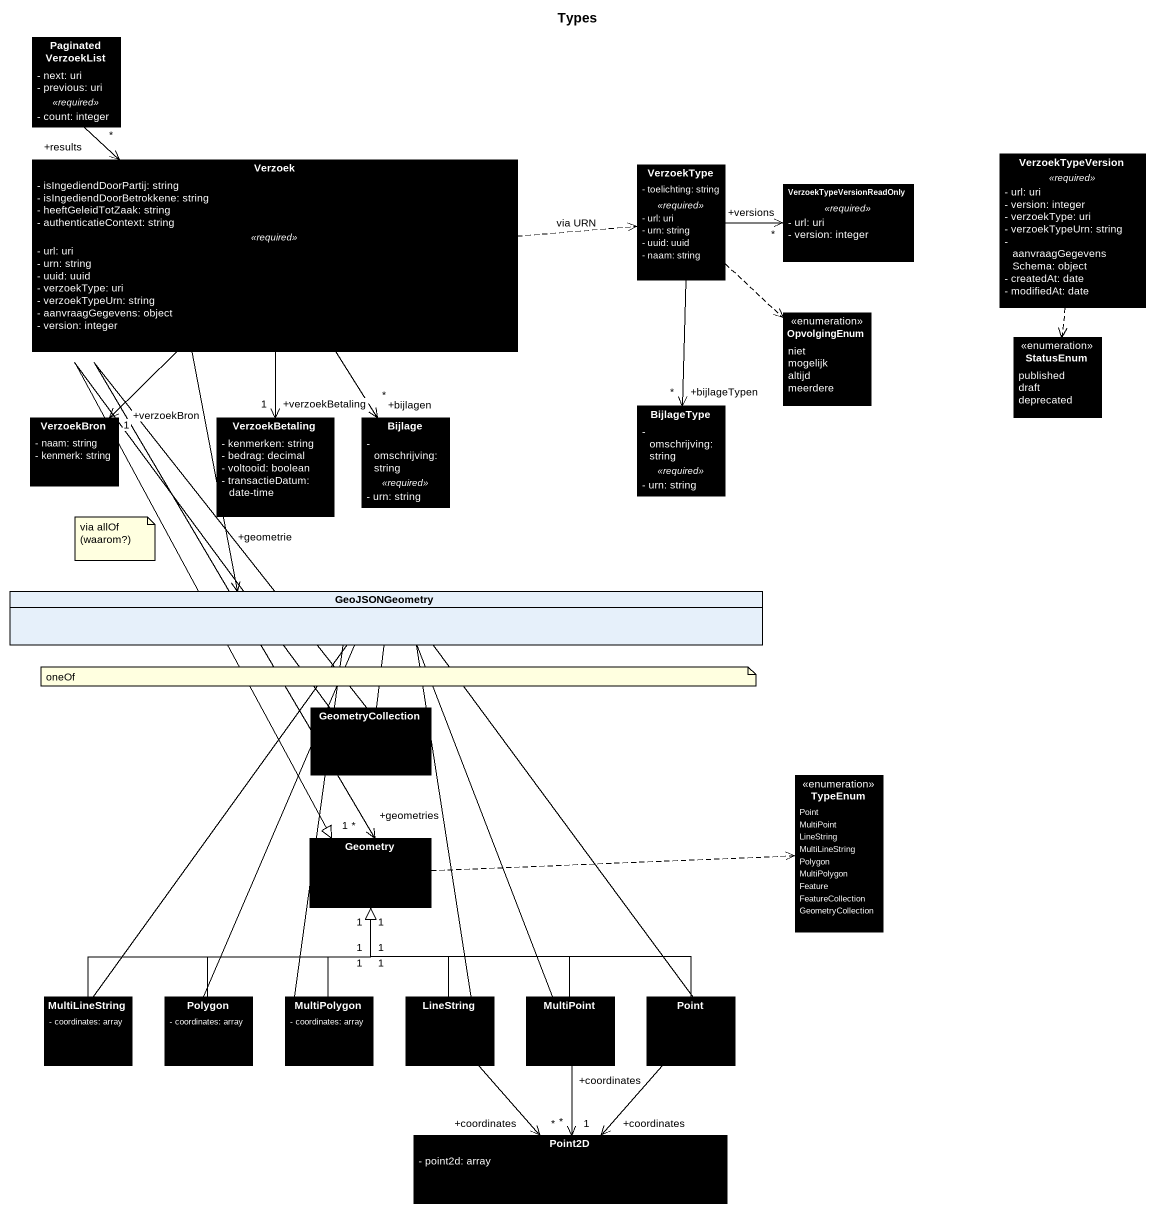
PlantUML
@startuml
title Types
hide circle
hide empty members
skinparam classAttributeIconSize 0
class PaginatedVerzoekList #000000 {
  - next: uri
  - previous: uri
  .. <<required>> ..
  - count: integer
}
class Verzoek #000000 {
  - isIngediendDoorPartij: string
  - isIngediendDoorBetrokkene: string
  - heeftGeleidTotZaak: string
  - authenticatieContext: string
  .. <<required>> ..
  - url: uri
  - urn: string
  - uuid: uuid
  - verzoekType: uri
  - verzoekTypeUrn: string
  - aanvraagGegevens: object
  - version: integer
}
class VerzoekType #000000 {
  - toelichting: string
  .. <<required>> ..
  - url: uri
  - urn: string
  - uuid: uuid
  - naam: string
}
class VerzoekTypeVersion #000000 {
  .. <<required>> ..
  - url: uri
  - version: integer
  - verzoekType: uri
  - verzoekTypeUrn: string
  - aanvraagGegevensSchema: object
  - createdAt: date
  - modifiedAt: date
}
class VerzoekTypeVersionReadOnly #000000 {
  .. <<required>> ..
  - url: uri
  - version: integer
}
enum OpvolgingEnum #000000 {
  niet
  mogelijk
  altijd
  meerdere
}
enum StatusEnum #000000 {
  published
  draft
  deprecated
}
class VerzoekBron #000000 {
  - naam: string
  - kenmerk: string
}
class VerzoekBetaling #000000 {
  - kenmerken: string
  - bedrag: decimal
  - voltooid: boolean
  - transactieDatum: date-time
}
class Bijlage #000000 {
  - omschrijving: string
  .. <<required>> ..
  - urn: string
}
class BijlageType #000000 {
  - omschrijving: string
  .. <<required>> ..
  - urn: string
}
class GeoJSONGeometry
class GeometryCollection #000000
enum TypeEnum #000000 {
  Point
  MultiPoint
  LineString
  MultiLineString
  Polygon
  MultiPolygon
  Feature
  FeatureCollection
  GeometryCollection
}
class Geometry #000000
class MultiLineString #000000 {
  - coordinates: array
}
class Polygon #000000 {
  - coordinates: array
}
class MultiPolygon #000000 {
  - coordinates: array
}
class LineString #000000
class MultiPoint #000000
class Point #000000
class Point2D #000000 {
  - point2d: array
}
PaginatedVerzoekList --> "+results\n*" Verzoek
Verzoek .right.> VerzoekType : via URN
Verzoek --> "+verzoekBron\n1" VerzoekBron
Verzoek --> "+verzoekBetaling\n1" VerzoekBetaling
Verzoek --> "+bijlagen\n*" Bijlage
Verzoek --> "+geometrie" GeoJSONGeometry
VerzoekType -right-> "+versions\n*" VerzoekTypeVersionReadOnly
VerzoekType ..> OpvolgingEnum
VerzoekType --> "+bijlageTypen\n*" BijlageType
VerzoekTypeVersion ..> StatusEnum
GeoJSONGeometry -- GeometryCollection
GeoJSONGeometry -- MultiLineString
GeoJSONGeometry -- Polygon
GeoJSONGeometry -- MultiPolygon
GeoJSONGeometry -- LineString
GeoJSONGeometry -- MultiPoint
GeoJSONGeometry -- Point
GeometryCollection --> "+geometries\n*" Geometry
GeometryCollection --|> "1" Geometry
Geometry .right.> TypeEnum
MultiLineString -right-|> "1" Geometry
Polygon -up-|> "1" Geometry
MultiPolygon -up-|> "1" Geometry
LineString -up-|> "1" Geometry
LineString --> "+coordinates\n*" Point2D
MultiPoint -up-|> "1" Geometry
MultiPoint --> "+coordinates\n*" Point2D
Point -left-|> "1" Geometry
Point --> "+coordinates\n1" Point2D
note as N1
  via allOf (waarom?)
end note
note as N2
  oneOf
end note
@enduml
